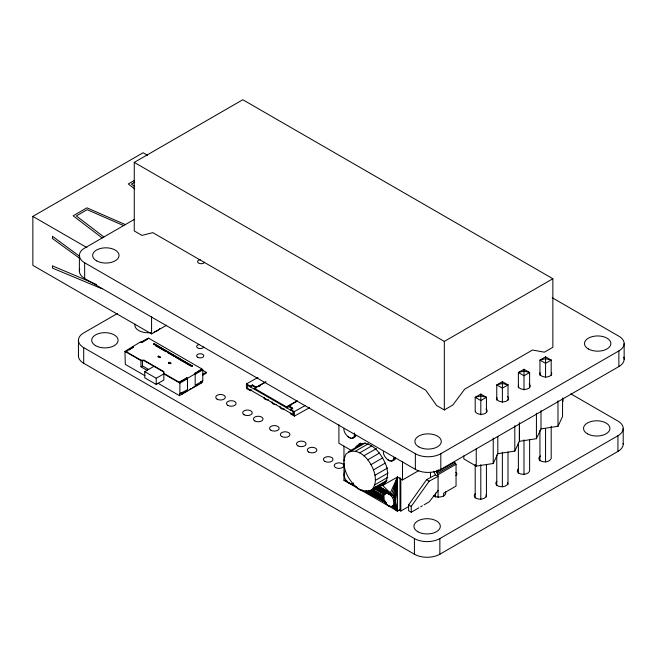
<?xml version="1.0" encoding="UTF-8"?>
<svg xmlns="http://www.w3.org/2000/svg" width="657" height="657" viewBox="0 0 657 657"><rect width="100%" height="100%" fill="white"/><g stroke="black" fill="none" stroke-linecap="round" stroke-linejoin="round"><path stroke-width="0.99" d="M400.006 477.59L400.006 509.651L397.46 511.121C395.629 505.085 396.532 496.741 390.299 492.955C387.531 491.058 383.212 493.555 383.466 496.897C382.284 503.722 394.003 511.54 395.58 502.104L397.46 477.056L402.511 479.971L418.87 470.527M344.005 428.545C342.765 434.852 355.527 444.354 354.386 432.963M370.893 490.565C385.166 478.781 362.303 440.486 345.968 454.086C340.383 465.271 347.389 478.526 355.593 486.459C364.947 496.815 378.112 488.094 386.349 480.981M383.466 451.334C382.3 456.771 392.615 466.125 394.036 457.428M392.484 506.416C396.729 501.948 391.005 492.044 385.018 493.481M254.193 389.108L254.44 388.361L266.011 381.914M353.023 438.063L355.56 436.305L356.086 435.139L354.386 436.117M355.289 448.509L356.135 446.653L360.504 443.196M392.484 460.844L395.021 459.087L395.547 457.921L393.855 458.906M463.826 455.876L463.826 458.931L476.243 466.117L493.235 463.505L497.809 453.7L497.809 436.404M497.809 453.7L514.801 451.088L519.375 441.282L519.375 422.968M519.432 423.001L519.432 441.315L536.424 438.704L540.998 428.898L540.998 410.584M540.998 428.898L557.982 426.286L562.556 416.481L562.556 398.167M408.613 504.88L426.582 479.676L435.46 474.88L438.071 476.391L429.193 481.187L411.233 506.391L411.233 512.23L408.613 510.719L408.613 504.88L411.233 506.391M438.071 490.492L429.193 501.858L424.061 504.822M360.685 443.319L356.135 446.653M360.8 445.085L362.056 443.918L364.52 443.163M345.549 470.699C341.312 475.167 347.027 485.071 353.023 483.634M377.102 486.287C388.928 487.289 389.116 471.168 385.298 463.489C381.085 453.511 371.164 440.001 358.812 444.173M384.181 494.261L386.571 492.586L379.13 486.492L384.296 484.217M166.681 325.174L151.57 333.904L32.85 265.362L32.85 216.399L143.086 152.752L147.521 155.315M134.258 162.394L242.803 99.733L552.866 278.74L552.866 347.282L544.382 352.177L532.507 350.025L464.671 389.19L452.796 405.057L444.321 409.952L436.601 405.492L425.802 390.25L152.785 232.627L141.978 235.395L134.258 230.935L134.258 162.394L444.321 341.41L552.866 278.74M134.283 180.486L128.255 183.968L134.693 188.888M134.759 182.178L131.433 184.1L134.677 186.572M134.258 219.446L84.646 248.091A17.985 10.389 0 0 0 84.646 262.775L84.646 278.445L415.364 469.377A17.985 10.389 0 0 0 440.806 469.377L618.878 366.565A17.985 10.389 0 0 0 623.805 357.194M117.373 313.496L83.702 332.935A17.985 10.389 0 0 0 83.702 347.627L83.702 363.288L414.419 554.229A17.985 10.389 0 0 0 439.862 554.229L617.941 451.416A17.985 10.389 0 0 0 623.164 443.393M144.852 375.656L125.306 364.38L124.929 351.38L140.187 342.125L140.951 342.568L148.581 338.158L202.011 369.004L194.415 373.825L202.011 369.004M127.384 350.838L125.684 351.815L133.322 346.97L132.558 346.535M129.076 349.861L133.322 347.413L132.558 346.97M141.797 342.519L147.735 339.086M153.541 344.112L154.305 343.668L192.468 366.138L154.305 344.112L153.541 344.547L153.541 344.112L191.704 366.138L192.468 365.703M158.657 356.135L157.746 356.669L159.265 357.548L160.185 357.022L160.185 357.457L158.657 356.135L160.185 357.022M125.684 351.38L140.951 360.192L140.951 366.803L142.479 365.916L148.646 369.48M140.951 360.192L144.006 360.192L163.848 371.648L163.848 380.017L156.218 384.427L144.77 377.816L144.77 371.648L154.001 366.319M170.869 363.19L169.342 362.303L168.43 362.836L169.949 363.715L170.869 363.19L170.869 363.625L169.342 362.746L168.43 363.272M156.218 384.427L156.218 378.26L163.848 373.849L179.878 383.105L187.508 378.695L186.744 377.816L187.508 378.26L195.178 373.825L195.178 385.281L202.767 380.904L202.767 369.883L202.011 369.448M163.848 373.406L179.115 382.218L186.744 377.816M186.744 378.26L179.115 382.67L179.115 382.218M202.767 369.883L195.178 374.268L194.415 373.825M202.389 374.515L206.208 372.305L206.208 373.192L202.389 375.393M158.173 383.351L179.492 395.662L179.492 393.896L181.398 392.796L181.784 394.34L181.398 392.796M200.492 381.774L202.767 380.904M179.492 393.896L187.508 389.716L187.508 378.26M182.268 393.617L187.475 390.611M189.208 389.609L190.949 388.607M192.682 387.605L198.759 384.099M179.492 395.662L202.389 382.44L202.389 380.682M351.93 438.4L353.622 437.422M353.86 437.283L355.56 436.305M348.489 451.753L362.056 443.918M351.766 450.743L365.333 442.908M355.593 451.121L368.306 443.771M359.691 452.862L371.566 446.004M363.789 455.851L376.51 448.509M367.616 459.884L379.483 453.034M370.893 464.688L382.768 457.839M373.414 469.936L385.281 463.078M351.93 483.971L353.622 482.994M391.391 461.189L394.184 459.867M393.321 460.072L395.021 459.087M374.999 475.257L387.712 467.915M375.533 480.308L388.254 472.958M374.999 484.726L387.712 477.384M373.414 488.225L386.981 480.39M388.747 493.85L390.299 492.955L382.62 485.416L384.32 484.439M84.646 262.775L415.364 453.716A17.985 10.389 0 0 0 440.806 453.716L618.878 350.904A17.985 10.389 0 0 0 618.878 336.212L552.208 297.72M386.111 493.144L387.663 492.249L379.13 486.492L390.299 492.955L397.46 477.056L382.62 485.416M391.391 496.191L392.943 495.296L397.46 477.056L397.46 511.121L343.964 480.234L343.964 463.201M438.638 469.845L436.067 471.332L438.071 474.658L438.071 497.374M392.484 497.792L394.036 496.897L397.46 477.056L391.671 493.949L390.118 494.844L387.384 493.267L388.936 492.372L379.13 486.492M436.618 472.506L454.595 462.126L456.048 464.277L456.048 486.065L443.623 493.235L443.623 496.175M437.299 473.623L455.268 463.251M393.321 499.542L394.873 498.647L397.46 477.056L395.399 500.42L393.855 501.316M438.071 474.658L456.048 464.277M394.036 502.999L395.58 502.104M393.855 504.469L395.399 503.574L397.46 511.121L391.736 506.35M393.321 505.635L394.873 504.74L397.46 511.121L392.393 506.407M399.037 510.029L400.819 511.056L408.67 506.522M411.233 512.23L418.928 507.787M420.644 506.793L422.352 505.808M83.702 347.627L414.419 538.559A17.985 10.389 0 0 0 439.862 538.559L617.941 435.747A17.985 10.389 0 0 0 617.941 421.063L570.818 393.855M486.435 412.58L486.435 397.321L480.834 394.069L475.2 397.304L475.2 411.545M508.001 400.162L508.001 384.903L502.4 381.651L496.758 384.887L496.758 400.146M529.624 387.778L529.624 372.519L524.015 369.267L518.381 372.503L518.381 387.761M551.19 375.361L551.19 360.102L545.581 356.85L539.947 360.085L539.947 375.344M251.73 389.872L250.309 390.669L246.441 388.435L246.424 383.893L258.02 377.438M246.424 383.893L250.292 386.127L252.436 384.936L256.304 387.162L265.732 381.914M256.304 387.162L256.304 387.917L252.436 385.684L250.301 386.874L250.292 386.127M258.644 386.628L260.427 385.634M254.44 388.361L286.403 406.814L297.087 400.86M288.793 405.919L292.661 408.153L292.661 408.9L288.793 406.667L288.793 405.919L297.366 401.14M291.1 405.361L286.649 407.841L286.403 406.814M290.517 410.091L290.517 409.344L292.661 408.153M290.517 409.344L294.385 411.578L305.086 405.615M290.525 413.138L290.525 413.885L294.393 416.119L309.554 407.677M382.004 483.486L384.46 482.731M163.848 372.084L144.006 360.627L140.951 360.627L124.929 351.38M379.647 484.825L381.676 485.022M347.471 481.261L343.964 480.234L357.334 487.42M96.554 284.514L52.47 265.871L52.47 268.122L102.016 288.768M125.487 224.669L86.921 207.834L73.141 215.792L102.114 237.924M123.754 225.647L87.135 209.673L76.311 215.923L103.888 236.98M376.001 487.018L386.571 492.586L375.96 486.591M373.447 488.315L385.199 494.532L373.726 487.839M372.363 489.309L384.115 495.526M374.95 487.617L385.725 493.366L375.722 487.28M370.827 490.023L384.304 497.209L371.969 489.966M361.785 489.818L386.735 503.237M368.897 490.336L383.959 498.499M367.353 491.346L385.01 501.316L367.592 491.124M32.85 216.399L86.896 247.599M426.582 479.676L429.193 481.187M347.923 436.7L350.657 438.276M387.384 459.481L390.118 461.058M247.607 385.322L293.219 411.643L293.227 414.682L247.607 388.369L247.615 385.314M351.667 450.62L338.913 443.253L338.913 424.816M202.389 370.105L206.208 372.305M155.323 345.574L165.966 351.725M167.74 352.743L173.957 356.332M175.731 357.359L190.817 366.064M194.415 373.39L195.178 373.825M365.99 490.927L386.283 502.63L366.286 490.976M347.923 482.263L350.657 483.848M387.384 505.052L390.118 506.629M140.951 366.803L147.119 370.359M144.77 371.648L156.218 378.26M365.834 490.927L385.93 502.613M375.385 487.33L385.725 493.366M370.211 490.418L384 498.458M368.873 490.902L384.797 500.182M368.585 491.14L385.059 501.217M79.719 256.402L52.47 236.298L52.47 238.54L79.719 258.382M435.46 474.88L433.834 471.627M545.581 356.85L545.556 377.578M524.015 369.267L523.99 389.995M502.4 381.651L502.367 402.38M480.834 394.069L480.801 414.797M294.385 411.578L294.393 416.119M293.211 411.652L293.219 414.69M252.436 384.936L252.436 385.684M250.301 389.921L250.309 390.669M624.15 343.554L624.15 359.223M623.206 428.405L623.206 444.075M618.878 350.904L618.878 366.565M617.941 435.747L617.941 451.416M562.959 398.085L562.959 401.608M557.982 400.852L557.982 426.286M551.19 426.221L551.19 458.775M545.556 428.446L545.556 462.011M539.947 430.278L539.947 460.795M536.424 413.269L536.424 438.704M529.624 439.656L529.624 471.192M523.99 439.845L523.99 474.428M518.381 442.695L518.381 473.212M514.801 425.654L514.801 451.088M508.001 452.041L508.001 484.595M502.367 452.23L502.367 486.812M496.758 455.079L496.758 485.597M493.235 438.071L493.235 463.505M486.435 464.458L486.435 497.012M480.801 464.647L480.801 499.23M476.243 448.821L476.243 466.117M475.2 464.442L475.2 498.014M444.321 341.41L444.321 409.952M440.806 453.716L440.806 469.377M439.862 538.559L439.862 554.229M435.46 493.054L435.46 497.119M430.499 472.367L430.499 477.499M415.364 453.716L415.364 469.377M414.419 538.559L414.419 554.229M402.511 461.534L402.511 479.971M400.819 479.052L400.819 511.056M343.964 446.169L343.964 461.198M200.87 381.996L200.87 383.318M179.878 383.105L179.878 394.118M169.342 362.303L169.342 362.746M154.305 343.668L154.305 344.112M151.57 316.559L151.57 333.904M148.581 338.158L140.187 342.568L140.187 342.125M144.006 360.192L144.006 360.627M142.479 360.636L142.479 365.916M79.382 255.433L79.382 271.103M78.438 340.277L78.438 355.946M84.646 278.445A17.985 10.389 0 0 1 79.727 269.074M204.639 262.184A3.597 2.078 0 0 1 198.619 263.12A3.597 2.078 0 0 1 200.229 259.646M529.148 384.017A5.995 3.466 0 0 1 525.296 389.412A5.995 3.466 0 0 1 518.455 385.109M551.576 372.675A5.995 3.466 0 0 1 545.786 377.028A5.995 3.466 0 0 1 539.997 372.675M486.073 408.884A5.995 3.466 0 0 1 483.708 414.009A5.995 3.466 0 0 1 475.372 411.767M507.615 396.45A5.995 3.466 0 0 1 503.755 401.846A5.995 3.466 0 0 1 496.914 397.542M83.702 363.288A17.985 10.389 0 0 1 78.47 355.265M455.843 472.49A3.597 2.078 0 0 1 455.843 475.43M203.695 347.036A3.597 2.078 0 0 1 197.675 347.964A3.597 2.078 0 0 1 199.285 344.49M529.09 471.751A5.995 3.466 0 0 1 520.763 473.984A5.995 3.466 0 0 1 518.398 468.86M284.604 409.122A3.597 2.078 0 0 1 280.202 406.584M276.531 404.466A3.597 2.078 0 0 1 272.129 401.92M268.458 399.801A3.597 2.078 0 0 1 264.057 397.255M159.823 328.599A13.189 7.613 0 0 1 154.223 331.892M150.543 332.631A13.189 7.613 0 0 1 134.989 324.139M445.561 491.838A7.194 4.156 0 0 1 442.21 496.511A7.194 4.156 0 0 1 433.521 495.854M550.632 459.309A5.995 3.466 0 0 1 541.844 461.411A5.995 3.466 0 0 1 540.604 455.966M486.016 494.828A5.995 3.466 0 0 1 479.175 499.131A5.995 3.466 0 0 1 475.315 493.736M507.557 482.394A5.995 3.466 0 0 1 500.716 486.697A5.995 3.466 0 0 1 496.856 481.294M486.435 397.321L480.801 400.556L475.2 397.304L480.85 395.884L486.435 397.321M508.001 384.903L502.367 388.139L496.758 384.887L502.416 383.466L508.001 384.903M529.624 372.519L523.99 375.755L518.381 372.503L524.04 371.082L529.624 372.519M551.19 360.102L545.556 363.337L539.947 360.085L545.606 358.665L551.19 360.102M394.036 505.52L392.943 505.857L397.46 511.121L394.036 505.52M96.522 260.821A13.189 7.613 0 0 0 118.589 257.404A13.189 7.613 0 0 0 102.435 248.075A13.189 7.613 0 0 0 96.522 260.821M418.755 446.859A13.189 7.613 0 0 0 440.822 443.442A13.189 7.613 0 0 0 424.668 434.113A13.189 7.613 0 0 0 418.755 446.859M588.352 348.941A13.189 7.613 0 0 0 610.427 345.525A13.189 7.613 0 0 0 594.265 336.203A13.189 7.613 0 0 0 588.352 348.941M95.577 345.664A13.189 7.613 0 0 0 117.644 342.248A13.189 7.613 0 0 0 101.49 332.927A13.189 7.613 0 0 0 95.577 345.664M417.811 531.71A13.189 7.613 0 0 0 439.878 528.294A13.189 7.613 0 0 0 423.724 518.964A13.189 7.613 0 0 0 417.811 531.71M587.407 433.792A13.189 7.613 0 0 0 609.482 430.376A13.189 7.613 0 0 0 593.32 421.047A13.189 7.613 0 0 0 587.407 433.792M197.675 357.285A3.597 2.078 0 0 0 203.695 356.357A3.597 2.078 0 0 0 199.285 353.811A3.597 2.078 0 0 0 197.675 357.285M254.826 420.965A4.796 2.768 0 0 0 262.857 419.724A4.796 2.768 0 0 0 256.977 416.333A4.796 2.768 0 0 0 254.826 420.965M244.059 414.748A4.796 2.768 0 0 0 252.083 413.508A4.796 2.768 0 0 0 246.211 410.116A4.796 2.768 0 0 0 244.059 414.748M281.754 436.511A4.796 2.768 0 0 0 289.778 435.263A4.796 2.768 0 0 0 283.906 431.871A4.796 2.768 0 0 0 281.754 436.511M270.98 430.294A4.796 2.768 0 0 0 279.011 429.046A4.796 2.768 0 0 0 273.131 425.654A4.796 2.768 0 0 0 270.98 430.294M335.596 467.595A4.796 2.768 0 0 0 343.627 466.355A4.796 2.768 0 0 0 337.747 462.963A4.796 2.768 0 0 0 335.596 467.595M324.829 461.378A4.796 2.768 0 0 0 332.853 460.138A4.796 2.768 0 0 0 326.981 456.746A4.796 2.768 0 0 0 324.829 461.378M227.905 405.418A4.796 2.768 0 0 0 235.929 404.178A4.796 2.768 0 0 0 230.057 400.786A4.796 2.768 0 0 0 227.905 405.418M217.138 399.201A4.796 2.768 0 0 0 225.162 397.961A4.796 2.768 0 0 0 219.282 394.57A4.796 2.768 0 0 0 217.138 399.201M308.675 452.049A4.796 2.768 0 0 0 316.699 450.809A4.796 2.768 0 0 0 310.827 447.417A4.796 2.768 0 0 0 308.675 452.049M297.908 445.832A4.796 2.768 0 0 0 305.932 444.592A4.796 2.768 0 0 0 300.06 441.2A4.796 2.768 0 0 0 297.908 445.832"/></g></svg>
